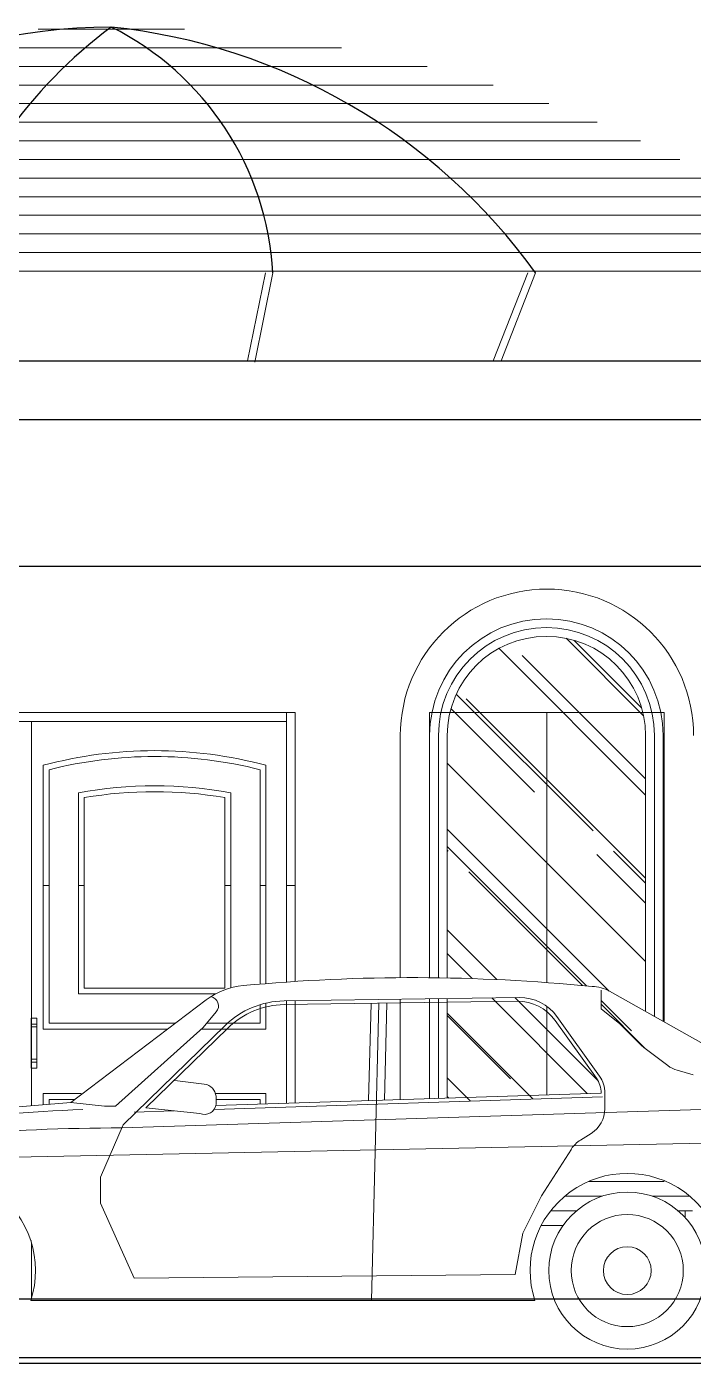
# Model space of a CAD drawing. Header units: inches. Extents: x 17.6 to 55, y 11.8 to 85.9.
# Drawn here: x 33.545 to 35.82, y 59.442 to 64.002 of the extents above; entities that cross this region are included whole.
import ezdxf

# ---------------------------------------------------------------- set-up
doc = ezdxf.new("R2010")
doc.units = ezdxf.units.IN
doc.header["$MEASUREMENT"] = 0
doc.layers.add('FURNITURE F 1 100', color=7, linetype='Continuous', lineweight=13, true_color=0x93979a)
doc.layers.add('HATCH F 1 100', color=7, linetype='Continuous', lineweight=0, true_color=0xc9c9c9)
doc.layers.add('WALL 1 100', color=250, linetype='Continuous', lineweight=30)

msp = doc.modelspace()

# ---------------------------------------------------------------- hatches: boundary and pattern name
at = {"layer": 'HATCH F 1 100'}
h = msp.add_hatch(dxfattribs=at)
h.set_pattern_fill('ANSI31', color=256, scale=0.02, angle=135, style=0)
h.set_pattern_definition([(180, (-1398.88951, -763.15725), (-7e-18, -0.0635), [])])
edge = h.paths.add_edge_path()
edge.add_arc((33.8341, 59.6095), 4.3914, 54.0044, 125.9956)
edge.add_line((31.2532, 63.1624), (31.7532, 63.1624))
edge.add_line((31.7532, 63.1624), (35.915, 63.1624))
edge.add_line((35.915, 63.1624), (36.415, 63.1624))

# ---------------------------------------------------------------- linework, layer by layer
at = {"layer": 'FURNITURE F 1 100'}
for p, q in [((34.2993, 62.8624), (34.36, 63.1624)), ((34.3238, 62.8574), (34.3855, 63.1624)), ((35.1375, 62.8624), (35.255, 63.1624)), ((35.1644, 62.8624), (35.2818, 63.1624)), ((35.6571, 61.3811), (35.157, 61.8813)), ((35.6504, 61.6509), (35.3856, 61.9157)), ((35.6435, 61.679), (35.4137, 61.9088)), ((35.6571, 61.4363), (35.236, 61.8574)), ((35.4779, 61.2592), (35.0113, 61.7257)), ((35.6571, 61.0969), (35.0451, 61.7089)), ((31.7541, 61.6624), (34.4617, 61.6624)), ((34.4317, 61.6624), (34.4317, 60.743)), ((34.4617, 61.6624), (34.4617, 60.745)), ((35.7202, 61.6624), (34.9202, 61.6624)), ((34.9202, 61.6624), (34.9202, 60.7578)), ((35.2784, 61.3907), (34.993, 61.6761)), ((35.3202, 61.6624), (35.3202, 60.7411)), ((35.7202, 60.6072), (35.7202, 61.6624)), ((31.7841, 61.6324), (34.4317, 61.6324)), ((33.5617, 61.6324), (33.5617, 60.3214)), ((34.8202, 61.584), (34.8202, 60.7579)), ((34.9502, 61.584), (34.9502, 60.7574)), ((34.9802, 61.584), (34.9802, 60.7569)), ((35.6571, 60.6428), (35.6571, 61.584)), ((35.6871, 60.6258), (35.6871, 61.584)), ((35.7171, 60.6089), (35.7171, 61.584)), ((33.6017, 60.5824), (33.6017, 61.4824)), ((33.6217, 60.6024), (33.6217, 61.4673)), ((34.3417, 61.4673), (34.3417, 60.736)), ((34.3617, 61.4824), (34.3617, 60.7377)), ((35.6571, 60.8126), (34.9802, 61.4895)), ((33.7217, 60.7024), (33.7217, 61.3887)), ((34.2417, 61.3887), (34.2417, 60.7232)), ((33.7417, 60.7224), (33.7417, 61.3724)), ((34.2217, 61.3724), (34.2217, 60.7224)), ((35.533, 60.7119), (34.9802, 61.2647)), ((35.4559, 60.7296), (34.9802, 61.2053)), ((34.9836, 61.1892), (34.9802, 61.1925)), ((35.6571, 61.012), (35.4906, 61.1786)), ((35.6571, 61.0799), (35.5479, 61.1892)), ((35.4419, 60.7309), (35.0536, 61.1192)), ((33.6017, 61.0728), (33.6217, 61.0728)), ((33.7217, 61.0728), (33.7417, 61.0728)), ((34.2217, 61.0728), (34.2417, 61.0728)), ((34.3417, 61.0728), (34.3617, 61.0728)), ((34.4317, 61.0728), (34.4617, 61.0728)), ((35.1498, 60.7514), (34.9802, 60.921)), ((35.0659, 60.7547), (34.9802, 60.8404)), ((34.1896, 60.7024), (33.7217, 60.7024)), ((34.2217, 60.7224), (33.7417, 60.7224)), ((34.1784, 60.6966), (34.1788, 60.6962)), ((35.5054, 60.6512), (35.5054, 60.715)), ((36.0327, 60.431), (35.534, 60.7122)), ((33.6957, 60.3324), (34.1577, 60.682)), ((34.3417, 60.6657), (34.3417, 60.6024)), ((34.3617, 60.6711), (34.3617, 60.5824)), ((34.4236, 60.6786), (35.2263, 60.69)), ((34.4238, 60.6659), (35.2198, 60.6773)), ((34.4317, 60.6787), (34.4317, 60.3292)), ((34.4617, 60.6791), (34.4617, 60.3302)), ((34.7203, 60.6702), (34.7121, 60.3384)), ((34.7473, 60.6705), (34.7223, 59.6566)), ((34.7743, 60.6709), (34.7662, 60.3402)), ((34.8202, 60.6843), (34.8202, 60.3419)), ((34.9202, 60.6857), (34.9202, 60.3452)), ((34.9502, 60.6861), (34.9502, 60.3462)), ((34.9802, 60.6865), (34.9802, 60.3472)), ((35.4578, 60.3629), (35.1319, 60.6887)), ((35.4942, 60.407), (35.2114, 60.6898)), ((35.3202, 60.66), (35.3202, 60.3583)), ((35.6094, 60.5761), (35.5054, 60.6801)), ((35.6571, 60.5156), (35.5054, 60.6674)), ((35.5691, 60.6002), (35.5054, 60.6512)), ((33.5603, 60.6197), (33.5803, 60.6197)), ((33.5603, 60.6197), (33.5603, 60.4497)), ((33.5803, 60.6197), (33.5803, 60.4497)), ((34.0515, 60.6024), (33.6217, 60.6024)), ((34.1923, 60.6415), (34.1473, 60.5875)), ((34.3417, 60.6024), (34.1598, 60.6024)), ((35.2728, 60.3441), (34.9802, 60.6367)), ((35.1957, 60.4128), (34.9802, 60.6283)), ((35.3482, 60.6123), (35.4893, 60.4147)), ((35.3547, 60.6251), (35.4996, 60.4221)), ((35.6406, 60.5287), (35.5691, 60.6002)), ((33.5603, 60.5997), (33.5803, 60.5997)), ((33.5603, 60.5897), (33.5803, 60.5897)), ((34.0248, 60.5824), (33.6017, 60.5824)), ((34.1473, 60.5875), (33.8486, 60.3197)), ((33.8741, 60.2559), (34.2228, 60.5953)), ((33.9515, 60.3136), (34.2316, 60.5862)), ((34.3617, 60.5824), (34.1417, 60.5824)), ((35.7328, 60.4582), (35.6512, 60.5195)), ((33.5603, 60.4797), (33.5803, 60.4797)), ((33.5603, 60.4697), (33.5803, 60.4697)), ((33.5603, 60.4497), (33.5803, 60.4497)), ((35.8198, 60.4265), (35.7651, 60.4421)), ((34.16, 60.3933), (34.0509, 60.4066)), ((35.0592, 60.3371), (34.9802, 60.4161)), ((33.6957, 60.3324), (32.6321, 60.2451)), ((33.6017, 60.3624), (33.7314, 60.3624)), ((33.6017, 60.3247), (33.6017, 60.3624)), ((33.6217, 60.3424), (33.7089, 60.3424)), ((33.6217, 60.3263), (33.6217, 60.3424)), ((33.8104, 60.3197), (33.6957, 60.3324)), ((33.8695, 60.2452), (36.4691, 60.3274)), ((35.5104, 60.3519), (34.1852, 60.3084)), ((34.1895, 60.3624), (34.3617, 60.3624)), ((35.5054, 60.3644), (34.1909, 60.3213)), ((34.1921, 60.3455), (34.1917, 60.3259)), ((34.192, 60.3424), (34.3417, 60.3424)), ((34.3417, 60.3424), (34.3417, 60.3262)), ((34.3617, 60.3624), (34.3617, 60.3269)), ((34.9854, 60.3474), (34.9802, 60.3525)), ((35.5181, 60.3644), (35.5181, 60.3109)), ((33.8486, 60.3197), (33.8104, 60.3197)), ((34.0475, 60.3039), (33.9122, 60.2995)), ((34.1366, 60.2949), (33.9515, 60.3136)), ((33.7976, 60.0774), (33.8741, 60.2559)), ((36.4666, 60.2049), (32.764, 60.1307)), ((35.4715, 60.2267), (35.435, 60.2039)), ((35.4041, 60.1734), (35.3014, 60.0136)), ((33.7976, 59.9881), (33.7976, 60.0774)), ((35.4618, 60.0624), (35.7202, 60.0624)), ((35.3014, 60.0136), (35.2377, 59.8861)), ((35.5092, 60.0124), (35.3813, 60.0124)), ((35.8079, 60.0124), (35.6799, 60.0124)), ((33.9123, 59.7331), (33.7976, 59.9881)), ((35.4209, 59.9624), (35.3331, 59.9624)), ((35.8171, 59.9624), (35.7683, 59.9624)), ((35.7921, 59.9394), (35.7921, 59.9624)), ((35.2377, 59.8861), (35.2122, 59.7458)), ((35.3009, 59.9124), (35.3754, 59.9124)), ((33.5591, 59.8606), (33.5617, 59.8606)), ((33.5617, 59.852), (33.5617, 59.6624)), ((35.2122, 59.7458), (33.9123, 59.7331)), ((33.5591, 59.6566), (35.2791, 59.6566)), ((35.2773, 59.6624), (35.3446, 59.6624))]:
    msp.add_line(p, q, dxfattribs=at)
for radius in [0.2678, 0.1913, 0.0816]:
    msp.add_circle((35.5946, 59.7586), radius, dxfattribs=at)
for centre, radius, start, end in [((35.3206, 61.5832), 0.5004, 0.0877, 179.9123), ((35.3187, 61.584), 0.3984, 0, 180), ((35.3187, 61.584), 0.3684, 0, 180), ((35.3187, 61.584), 0.3384, 0, 180), ((33.9817, 60.0634), 1.469, 75.0083, 104.9917), ((33.9817, 60.0529), 1.4595, 75.7202, 104.2798), ((33.9817, 59.9717), 1.4407, 79.6031, 100.3969), ((33.9817, 59.9457), 1.4467, 80.451, 99.549), ((34.863, 54.5688), 6.1892, 84.32758, 95.36437), ((34.3077, 60.4818), 0.2502, 95.3644, 126.8623), ((34.1677, 60.662), 0.0321, 320.2118, 78.2246), ((35.4747, 60.607), 0.1207, 60.5846, 90), ((34.4278, 60.3846), 0.294, 90.8165, 134.2286), ((34.4278, 60.3846), 0.2813, 90.8165, 134.2286), ((35.222, 60.5222), 0.1551, 35.521, 90.8165), ((35.2285, 60.535), 0.1551, 35.521, 90.8165), ((35.7108, 60.5989), 0.0993, 224.9823, 233.1131), ((35.4188, 60.3644), 0.0993, 0, 35.521), ((35.7924, 60.5376), 0.0993, 233.1131, 254.0453), ((34.142, 60.3465), 0.0501, 358.8322, 68.9789), ((35.4188, 60.3644), 0.0866, 0.0278, 35.521), ((34.0302, 53.0041), 7.3098, 92.30355, 100.78597), ((34.1529, 60.3304), 0.039, 245.226, 353.3539), ((35.4188, 60.3109), 0.0993, 302.0213, 0), ((33.8711, 53.1202), 7.125, 90.01273, 99.34964), ((35.4876, 60.1198), 0.0993, 122.0213, 147.2808), ((33.2436, 59.7586), 0.3316, 342.0798, 197.9202), ((35.5946, 59.7586), 0.3316, 342.0798, 197.9202)]:
    msp.add_arc(centre, radius, start, end, dxfattribs=at)
at = {"layer": 'WALL 1 100'}
for p, q in [((31.7534, 62.8624), (35.915, 62.8624)), ((30.4052, 62.6624), (37.89, 62.6624)), ((30.3363, 62.1624), (37.89, 62.1624))]:
    msp.add_line(p, q, dxfattribs=at)
at = {"layer": 'WALL 1 100', "linetype": 'Continuous'}
for p, q in [((18.1285, 59.6624), (49.9698, 59.6624)), ((18.1285, 59.4624), (49.9698, 59.4624)), ((18.1285, 59.4424), (49.9698, 59.4424))]:
    msp.add_line(p, q, dxfattribs=at)
at = {"layer": 'WALL 1 100'}
for centre, radius, start, end in [((33.8343, 62.097), 1.9038, 90.0063, 145.973), ((34.7862, 62.711), 1.6032, 126.4341, 163.6479), ((33.6199, 61.9621), 2.05, 35.8396, 84.0037), ((33.3878, 63.1069), 0.9992, 3.1838, 63.473)]:
    msp.add_arc(centre, radius, start, end, dxfattribs=at)

doc.saveas('drawing.dxf')
